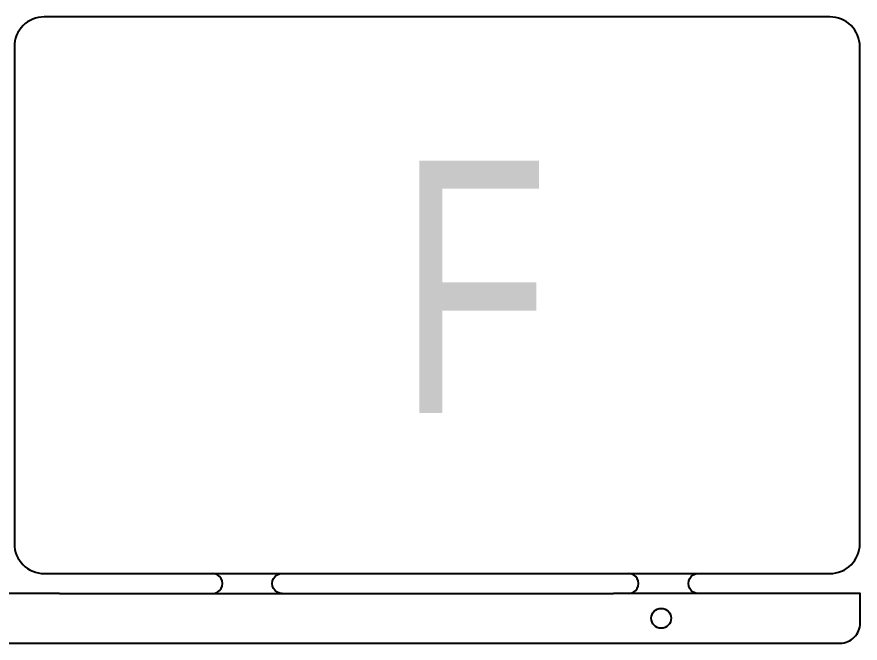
# Model space of a CAD drawing. Extents: x -91 to 82, y -70 to 91.
# Drawn here: x -3.2 to 81.5, y -69.5 to -6.5 of the extents above; entities that cross this region are included whole.
import ezdxf

# ---------------------------------------------------------------- set-up
doc = ezdxf.new("R2010")
doc.units = 0
doc.layers.add('BG_OUTLINE', color=254, linetype='CONTINUOUS')
doc.layers.add('PIN_BOTTOM', color=1, linetype='CONTINUOUS')

msp = doc.modelspace()

# ---------------------------------------------------------------- linework, layer by layer
at = {"layer": 'BG_OUTLINE'}
msp.add_lwpolyline([(78.49997, -62.500256, 0.414214), (81.499964, -59.500262), (81.499964, -9.500108, 0.414214), (78.49997, -6.500114), (-0.500126, -6.500114, 0.414214), (-3.50012, -9.500108), (-3.50012, -59.500262, 0.414214), (-0.500126, -62.500256)], format="xyb", close=True, dxfattribs=at)
for points in [[(16.421862, -64.504062, 1.000016), (16.421862, -62.504066)], [(23.42134, -64.504062, -1.000016), (23.42134, -62.504066)], [(58.260742, -64.501522, 1.000016), (58.260742, -62.501526)], [(65.26022, -64.501522, -1.000016), (65.26022, -62.501526)], [(1.026668, -64.500252), (-90.5002, -64.500252), (-90.5002, -67.500246, 0.414214), (-88.500204, -69.500242), (79.531972, -69.500242, 0.414214), (81.531968, -67.500246), (81.531968, -64.500252), (56.7309, -64.500252)]]:
    msp.add_lwpolyline(points, format="xyb", dxfattribs=at)
for points in [[(1.026668, -64.500252), (17.326864, -64.500252)], [(17.326864, -64.500252), (30.13075, -64.500252)], [(30.13075, -64.500252), (56.7309, -64.500252)]]:
    msp.add_lwpolyline(points, dxfattribs=at)
at = {"layer": 'PIN_BOTTOM'}
msp.add_circle((61.532008, -67.00012), 0.999998, dxfattribs=at)

# ---------------------------------------------------------------- texts
at = {"layer": 'BG_OUTLINE', "width": 0.725}
msp.add_text('F', height=25.4, dxfattribs=at).set_placement((35.19678, -46.359064))

doc.saveas('drawing.dxf')
